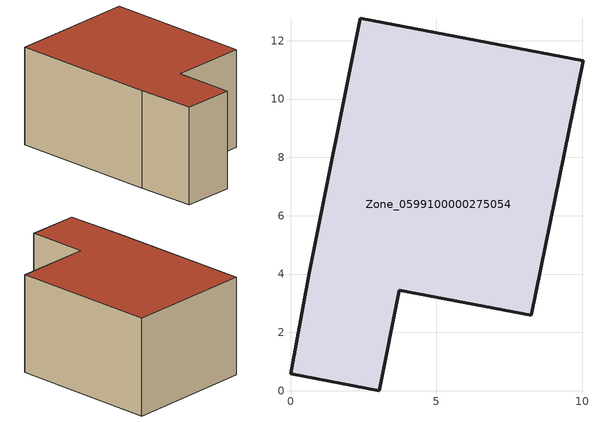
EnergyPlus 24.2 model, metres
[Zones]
Zone_0599100000275054
 floor ground (C_G): 0,0.59 0.65,4.05 2.4,12.77 10.03,11.31 8.25,2.59 3.73,3.45 3.05,0 z0
 wall outside (C_F): 0.65,4.05 0,0.59 3.05,0 3.73,3.45 8.25,2.59 10.03,11.31 2.4,12.77 0.65,4.05 z0:5.9
 roof outside (C_R): 10.03,11.31 2.4,12.77 0.65,4.05 0,0.59 3.05,0 3.73,3.45 8.25,2.59 z5.9
[BUILDING]
Pand.0599100000275054: North Axis=0; Terrain=City; Loads Convergence Tolerance Value=0.04; Temperature Convergence Tolerance Value=0.4; Solar Distribution=FullExterior; Maximum Number of Warmup Days=25; Minimum Number of Warmup Days=1
[Site:Location]
Rotterdam.The.Hague.AP_ZH_NLD Design_Conditions: Latitude=51.96; Longitude=4.45; Time Zone=1; Elevation=-4.5
[SITE:GROUNDTEMPERATURE:BUILDINGSURFACE]
18, 18, 18, 18, 18, 18, 18, 18, 18, 18, 18, 18
[MATERIAL] Thermal Absorptance=0.9; Solar Absorptance=0.7; Visible Absorptance=0.7
Name | Roughness | Thickness | Conductivity | Density | Specific Heat
G.TI.1946-1964 | MediumSmooth | 0.15 | 1 | 540 | 1210
F.TI.1946-1964 | Rough | 0.3 | 0.857143 | 1920 | 840
R.TI.1946-1964 | MediumRough | 0.2 | 0.277778 | 1500 | 1000
[CONSTRUCTION]
C_G: G.TI.1946-1964
C_F: F.TI.1946-1964
C_R: R.TI.1946-1964
[ZONE]
Zone_0599100000275054: Type=1; Multiplier=1; Ceiling Height=Autocalculate; Volume=Autocalculate; Floor Area=autocalculate; Part of Total Floor Area=Yes
[ZONEINFILTRATION:DESIGNFLOWRATE]
Infil_Zone_0599100000275054: Zone or ZoneList or Space or SpaceList=Zone_0599100000275054; Schedule=AlwaysOn; Design Flow Rate Calculation Method=Flow/Area; Flow Rate per Floor Area=0.003; Constant Term Coefficient=1; Temperature Term Coefficient=0; Velocity Term Coefficient=0; Velocity Squared Term Coefficient=0
[HVACTEMPLATE:ZONE:IDEALLOADSAIRSYSTEM]
Zone_0599100000275054: Maximum Heating Supply Air Temperature=50; Minimum Cooling Supply Air Temperature=13; Maximum Heating Supply Air Humidity Ratio=0.0156; Minimum Cooling Supply Air Humidity Ratio=0.0077; Heating Limit=NoLimit; Cooling Limit=NoLimit; Dehumidification Control Type=ConstantSensibleHeatRatio; Cooling Sensible Heat Ratio=0.7; Dehumidification Setpoint=60; Humidification Control Type=None; Humidification Setpoint=30; Outdoor Air Method=None; Outdoor Air Flow Rate per Person=0.00944; Outdoor Air Flow Rate per Zone Floor Area=0; Outdoor Air Flow Rate per Zone=0; Demand Controlled Ventilation Type=None; Outdoor Air Economizer Type=NoEconomizer; Heat Recovery Type=None; Sensible Heat Recovery Effectiveness=0.7; Latent Heat Recovery Effectiveness=0.65
[ZONECONTROL:THERMOSTAT]
ThermostatControl_Zone_0599100000275054: Zone or ZoneList=Zone_0599100000275054; Control Type Schedule=DualSetpointControlType; Control 1=Thermostat_Zone_0599100000275054; Temperature Difference Between Cutout And Setpoint=0
[THERMOSTATSETPOINT:DUALSETPOINT]
Thermostat_Zone_0599100000275054: Heating Setpoint Temperature Schedule=HeatingSetpoint_Zone_0599100000275054; Cooling Setpoint Temperature Schedule=CoolingSetpoint_Zone_0599100000275054
[SCHEDULE:COMPACT]
HeatingSetpoint_Zone_0599100000275054: Through: 12/31, For: AllDays, Until: 24:00, 21
CoolingSetpoint_Zone_0599100000275054: Through: 12/31, For: AllDays, Until: 24:00, 24
DualSetpointControlType: Through: 12/31, For: AllDays, Until: 24:00, 4
AlwaysOn: Through: 12/31, For: AllDays, Until: 24:00, 1
